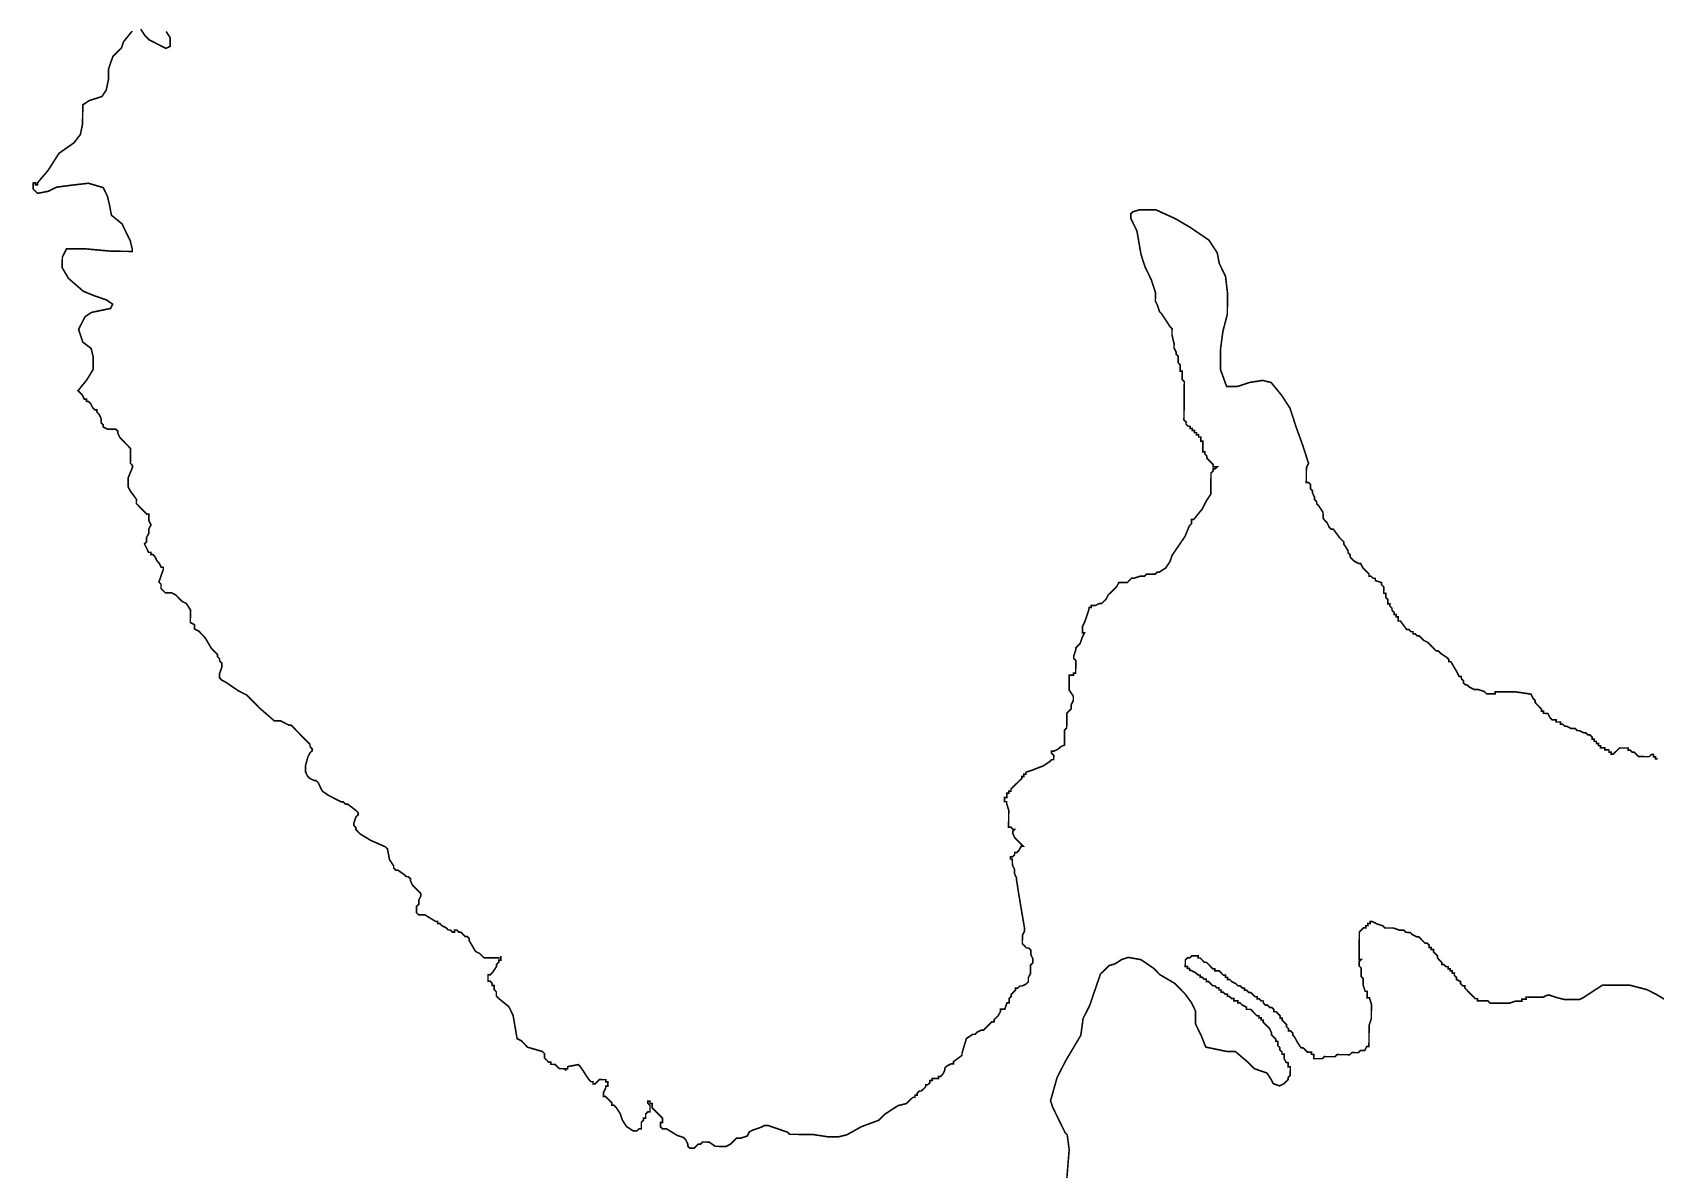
# Model space of a CAD drawing. Header units: metres. Extents: x 273899 to 302286, y 1977397 to 2102169.
# Drawn here: x 293767 to 296837, y 1979124 to 1981276 of the extents above; entities that cross this region are included whole.
import ezdxf

# ---------------------------------------------------------------- set-up
doc = ezdxf.new("R2010")
doc.units = ezdxf.units.M
doc.header["$MEASUREMENT"] = 0
doc.layers.add('HAZARDS LINE', color=1, linetype='Continuous')

msp = doc.modelspace()

# ---------------------------------------------------------------- linework, layer by layer
at = {"layer": 'HAZARDS LINE', "lineweight": 0}
for points in [[(293956, 1981278.7, 3.01, 3.01, 0), (293939.8, 1981258.8, 3.01, 3.01, 0), (293935.7, 1981246.8, 3.01, 3.01, 0), (293919.5, 1981231, 3.01, 3.01, 0), (293911.3, 1981207, 3.01, 3.01, 0), (293911.1, 1981186.9, 3.01, 3.01, 0), (293906.9, 1981166.9, 3.01, 3.01, 0), (293898.8, 1981155, 3.01, 3.01, 0), (293874.7, 1981147.2, 3.01, 3.01, 0), (293862.6, 1981139.3, 3.01, 3.01, 0), (293862.2, 1981103.2, 3.01, 3.01, 0), (293858.1, 1981083.2, 3.01, 3.01, 0), (293845.9, 1981067.3, 3.01, 3.01, 0), (293817.6, 1981047.5, 3.01, 3.01, 0), (293797.3, 1981015.6, 3.01, 3.01, 0), (293777.1, 1980991.7, 3.01, 3.01, 0), (293777, 1980987.7, 3.01, 3.01, 0), (293773, 1980987.8, 3.01, 3.01, 0), (293773, 1980991.8, 3.01, 3.01, 0), (293769, 1980991.8, 3.01, 3.01, 0), (293768.9, 1980979.8, 3.01, 3.01, 0), (293776.9, 1980971.7, 3.01, 3.01, 0), (293796.9, 1980975.5, 3.01, 3.01, 0), (293813.1, 1980983.4, 3.01, 3.01, 0), (293841.1, 1980987.1, 3.01, 3.01, 0), (293873.2, 1980990.8, 3.01, 3.01, 0), (293901.2, 1980982.6, 3.01, 3.01, 0), (293909.1, 1980966.5, 3.01, 3.01, 0), (293913, 1980950.4, 3.01, 3.01, 0), (293916.8, 1980930.3, 3.01, 3.01, 0), (293936.7, 1980914.1, 3.01, 3.01, 0), (293952.4, 1980881.9, 3.01, 3.01, 0), (293956.3, 1980865.8, 3.01, 3.01, 0), (293956.2, 1980861.8, 3.01, 3.01, 0), (293916.2, 1980862.2, 3.01, 3.01, 0), (293868.1, 1980866.6, 3.01, 3.01, 0), (293832, 1980866.9, 3.01, 3.01, 0), (293823.9, 1980851, 3.01, 3.01, 0), (293823.7, 1980830.9, 3.01, 3.01, 0), (293835.5, 1980810.8, 3.01, 3.01, 0), (293863.4, 1980786.5, 3.01, 3.01, 0), (293883.3, 1980778.3, 3.01, 3.01, 0), (293907.3, 1980770, 3.01, 3.01, 0), (293919.2, 1980761.9, 3.01, 3.01, 0), (293915.2, 1980753.9, 3.01, 3.01, 0), (293879, 1980746.3, 3.01, 3.01, 0), (293866.9, 1980738.3, 3.01, 3.01, 0), (293854.7, 1980714.4, 3.01, 3.01, 0), (293862.5, 1980690.3, 3.01, 3.01, 0), (293878.4, 1980678.1, 3.01, 3.01, 0), (293882.3, 1980662, 3.01, 3.01, 0), (293882, 1980638, 3.01, 3.01, 0), (293869.8, 1980618.1, 3.01, 3.01, 0), (293853.6, 1980598.2, 3.01, 3.01, 0), (293861.6, 1980590.1, 3.01, 3.01, 0), (293865.5, 1980582, 3.01, 3.01, 0), (293869.5, 1980582, 3.01, 3.01, 0), (293869.5, 1980578, 3.01, 3.01, 0), (293873.5, 1980577.9, 3.01, 3.01, 0), (293877.4, 1980573.9, 3.01, 3.01, 0), (293881.4, 1980565.8, 3.01, 3.01, 0), (293885.3, 1980561.8, 3.01, 3.01, 0), (293889.4, 1980561.8, 3.01, 3.01, 0), (293889.3, 1980557.7, 3.01, 3.01, 0), (293893.3, 1980553.7, 3.01, 3.01, 0), (293897.2, 1980545.6, 3.01, 3.01, 0), (293897.1, 1980537.6, 3.01, 3.01, 0), (293901.1, 1980533.6, 3.01, 3.01, 0), (293901.1, 1980529.6, 3.01, 3.01, 0), (293909.1, 1980525.5, 3.01, 3.01, 0), (293925.1, 1980525.3, 3.01, 3.01, 0), (293929.1, 1980521.3, 3.01, 3.01, 0), (293929, 1980517.3, 3.01, 3.01, 0), (293933, 1980509.2, 3.01, 3.01, 0), (293948.8, 1980493.1, 3.01, 3.01, 0), (293952.8, 1980489, 3.01, 3.01, 0), (293952.6, 1980461, 3.01, 3.01, 0), (293956.5, 1980456.9, 3.01, 3.01, 0), (293956.5, 1980452.9, 3.01, 3.01, 0), (293948.3, 1980432.9, 3.01, 3.01, 0), (293948.2, 1980416.9, 3.01, 3.01, 0), (293952.1, 1980408.8, 3.01, 3.01, 0), (293964, 1980392.7, 3.01, 3.01, 0), (293963.9, 1980384.7, 3.01, 3.01, 0), (293967.9, 1980380.6, 3.01, 3.01, 0), (293983.7, 1980364.5, 3.01, 3.01, 0), (293987.8, 1980364.4, 3.01, 3.01, 0), (293987.6, 1980352.4, 3.01, 3.01, 0), (293991.6, 1980344.3, 3.01, 3.01, 0), (293987.5, 1980336.4, 3.01, 3.01, 0), (293987.4, 1980328.3, 3.01, 3.01, 0), (293983.3, 1980320.4, 3.01, 3.01, 0), (293983.3, 1980312.3, 3.01, 3.01, 0), (293979.2, 1980308.4, 3.01, 3.01, 0), (293983.2, 1980300.3, 3.01, 3.01, 0), (293987.1, 1980292.3, 3.01, 3.01, 0), (293991.1, 1980292.2, 3.01, 3.01, 0), (293991.1, 1980288.2, 3.01, 3.01, 0), (293995.1, 1980288.2, 3.01, 3.01, 0), (293999, 1980284.1, 3.01, 3.01, 0), (294003, 1980276.1, 3.01, 3.01, 0), (294006.9, 1980272, 3.01, 3.01, 0), (294010.9, 1980264, 3.01, 3.01, 0), (294014.9, 1980263.9, 3.01, 3.01, 0), (294014.9, 1980259.9, 3.01, 3.01, 0), (294010.7, 1980248, 3.01, 3.01, 0), (294006.6, 1980236, 3.01, 3.01, 0), (294010.6, 1980231.9, 3.01, 3.01, 0), (294010.5, 1980223.9, 3.01, 3.01, 0), (294014.5, 1980219.9, 3.01, 3.01, 0), (294018.5, 1980215.8, 3.01, 3.01, 0), (294030.5, 1980215.7, 3.01, 3.01, 0), (294038.5, 1980211.6, 3.01, 3.01, 0), (294050.4, 1980199.5, 3.01, 3.01, 0), (294058.4, 1980195.4, 3.01, 3.01, 0), (294066.3, 1980183.3, 3.01, 3.01, 0), (294066, 1980159.3, 3.01, 3.01, 0), (294074, 1980155.2, 3.01, 3.01, 0), (294073.9, 1980147.2, 3.01, 3.01, 0), (294081.9, 1980143.1, 3.01, 3.01, 0), (294093.8, 1980130.9, 3.01, 3.01, 0), (294105.7, 1980110.8, 3.01, 3.01, 0), (294109.6, 1980106.7, 3.01, 3.01, 0), (294113.6, 1980102.7, 3.01, 3.01, 0), (294117.6, 1980098.6, 3.01, 3.01, 0), (294117.6, 1980094.6, 3.01, 3.01, 0), (294121.5, 1980090.6, 3.01, 3.01, 0), (294121.5, 1980086.6, 3.01, 3.01, 0), (294125.5, 1980082.5, 3.01, 3.01, 0), (294125.4, 1980074.5, 3.01, 3.01, 0), (294121.3, 1980062.5, 3.01, 3.01, 0), (294121.2, 1980054.5, 3.01, 3.01, 0), (294125.2, 1980050.5, 3.01, 3.01, 0), (294133.1, 1980046.4, 3.01, 3.01, 0), (294157, 1980030.1, 3.01, 3.01, 0), (294173, 1980022, 3.01, 3.01, 0), (294196.8, 1979997.7, 3.01, 3.01, 0), (294224.7, 1979973.4, 3.01, 3.01, 0), (294236.7, 1979973.3, 3.01, 3.01, 0), (294252.6, 1979965.1, 3.01, 3.01, 0), (294256.7, 1979965.1, 3.01, 3.01, 0), (294292.4, 1979928.7, 3.01, 3.01, 0), (294292.4, 1979924.7, 3.01, 3.01, 0), (294296.3, 1979920.6, 3.01, 3.01, 0), (294296.3, 1979916.6, 3.01, 3.01, 0), (294292.2, 1979912.6, 3.01, 3.01, 0), (294288.2, 1979904.7, 3.01, 3.01, 0), (294284, 1979888.7, 3.01, 3.01, 0), (294283.9, 1979876.6, 3.01, 3.01, 0), (294287.8, 1979868.6, 3.01, 3.01, 0), (294291.8, 1979864.5, 3.01, 3.01, 0), (294299.8, 1979860.5, 3.01, 3.01, 0), (294303.8, 1979860.4, 3.01, 3.01, 0), (294307.8, 1979856.4, 3.01, 3.01, 0), (294311.7, 1979848.3, 3.01, 3.01, 0), (294315.6, 1979840.3, 3.01, 3.01, 0), (294327.6, 1979832.1, 3.01, 3.01, 0), (294351.5, 1979819.9, 3.01, 3.01, 0), (294355.5, 1979819.9, 3.01, 3.01, 0), (294359.5, 1979815.8, 3.01, 3.01, 0), (294363.5, 1979815.8, 3.01, 3.01, 0), (294379.4, 1979803.6, 3.01, 3.01, 0), (294383.4, 1979799.6, 3.01, 3.01, 0), (294383.4, 1979795.5, 3.01, 3.01, 0), (294379.3, 1979791.6, 3.01, 3.01, 0), (294375.2, 1979779.6, 3.01, 3.01, 0), (294375.2, 1979775.6, 3.01, 3.01, 0), (294379.1, 1979771.5, 3.01, 3.01, 0), (294379.1, 1979767.5, 3.01, 3.01, 0), (294387, 1979759.4, 3.01, 3.01, 0), (294407, 1979747.2, 3.01, 3.01, 0), (294434.9, 1979734.9, 3.01, 3.01, 0), (294438.9, 1979730.9, 3.01, 3.01, 0), (294442.7, 1979710.8, 3.01, 3.01, 0), (294450.6, 1979698.7, 3.01, 3.01, 0), (294450.6, 1979694.7, 3.01, 3.01, 0), (294454.6, 1979690.7, 3.01, 3.01, 0), (294458.6, 1979690.6, 3.01, 3.01, 0), (294470.5, 1979682.5, 3.01, 3.01, 0), (294474.5, 1979678.5, 3.01, 3.01, 0), (294478.5, 1979678.4, 3.01, 3.01, 0), (294482.5, 1979674.4, 3.01, 3.01, 0), (294482.4, 1979670.4, 3.01, 3.01, 0), (294486.4, 1979662.3, 3.01, 3.01, 0), (294490.3, 1979658.3, 3.01, 3.01, 0), (294494.3, 1979654.2, 3.01, 3.01, 0), (294498.3, 1979650.2, 3.01, 3.01, 0), (294502.2, 1979646.1, 3.01, 3.01, 0), (294502.2, 1979642.1, 3.01, 3.01, 0), (294498.1, 1979634.1, 3.01, 3.01, 0), (294498.1, 1979626.1, 3.01, 3.01, 0), (294494, 1979622.2, 3.01, 3.01, 0), (294493.9, 1979610.1, 3.01, 3.01, 0), (294497.9, 1979606.1, 3.01, 3.01, 0), (294509.9, 1979606, 3.01, 3.01, 0), (294529.8, 1979593.8, 3.01, 3.01, 0), (294533.8, 1979593.7, 3.01, 3.01, 0), (294533.8, 1979589.7, 3.01, 3.01, 0), (294537.8, 1979589.7, 3.01, 3.01, 0), (294541.8, 1979585.6, 3.01, 3.01, 0), (294549.7, 1979581.6, 3.01, 3.01, 0), (294553.7, 1979577.5, 3.01, 3.01, 0), (294557.7, 1979577.5, 3.01, 3.01, 0), (294561.7, 1979573.4, 3.01, 3.01, 0), (294565.7, 1979573.4, 3.01, 3.01, 0), (294565.7, 1979577.4, 3.01, 3.01, 0), (294569.8, 1979577.4, 3.01, 3.01, 0), (294573.7, 1979573.3, 3.01, 3.01, 0), (294577.7, 1979573.3, 3.01, 3.01, 0), (294585.7, 1979565.2, 3.01, 3.01, 0), (294589.7, 1979565.2, 3.01, 3.01, 0), (294593.7, 1979561.1, 3.01, 3.01, 0), (294593.6, 1979557.1, 3.01, 3.01, 0), (294605.5, 1979536.9, 3.01, 3.01, 0), (294613.4, 1979532.9, 3.01, 3.01, 0), (294617.4, 1979528.8, 3.01, 3.01, 0), (294621.4, 1979524.8, 3.01, 3.01, 0), (294653.4, 1979524.5, 3.01, 3.01, 0), (294653.5, 1979528.5, 3.01, 3.01, 0), (294653.4, 1979520.5, 3.01, 3.01, 0), (294649.4, 1979520.5, 3.01, 3.01, 0), (294649.4, 1979516.5, 3.01, 3.01, 0), (294645.3, 1979512.5, 3.01, 3.01, 0), (294645.3, 1979508.5, 3.01, 3.01, 0), (294637.2, 1979496.6, 3.01, 3.01, 0), (294633.1, 1979492.6, 3.01, 3.01, 0), (294629.1, 1979492.6, 3.01, 3.01, 0), (294629, 1979480.6, 3.01, 3.01, 0), (294633, 1979480.6, 3.01, 3.01, 0), (294637, 1979476.5, 3.01, 3.01, 0), (294636.9, 1979472.5, 3.01, 3.01, 0), (294640.9, 1979472.5, 3.01, 3.01, 0), (294640.9, 1979464.5, 3.01, 3.01, 0), (294644.8, 1979460.4, 3.01, 3.01, 0), (294644.8, 1979452.4, 3.01, 3.01, 0), (294648.7, 1979448.4, 3.01, 3.01, 0), (294668.6, 1979432.1, 3.01, 3.01, 0), (294676.5, 1979416, 3.01, 3.01, 0), (294684.1, 1979371.9, 3.01, 3.01, 0), (294692.1, 1979367.8, 3.01, 3.01, 0), (294696.1, 1979363.7, 3.01, 3.01, 0), (294700, 1979359.7, 3.01, 3.01, 0), (294704, 1979355.6, 3.01, 3.01, 0), (294732, 1979347.4, 3.01, 3.01, 0), (294736, 1979343.3, 3.01, 3.01, 0), (294735.9, 1979335.3, 3.01, 3.01, 0), (294743.8, 1979327.2, 3.01, 3.01, 0), (294747.8, 1979327.2, 3.01, 3.01, 0), (294747.8, 1979323.2, 3.01, 3.01, 0), (294755.8, 1979323.1, 3.01, 3.01, 0), (294759.8, 1979319.1, 3.01, 3.01, 0), (294763.8, 1979315, 3.01, 3.01, 0), (294775.8, 1979314.9, 3.01, 3.01, 0), (294775.7, 1979310.9, 3.01, 3.01, 0), (294775.8, 1979314.9, 3.01, 3.01, 0), (294779.8, 1979314.9, 3.01, 3.01, 0), (294779.8, 1979318.9, 3.01, 3.01, 0), (294799.9, 1979322.7, 3.01, 3.01, 0), (294803.9, 1979318.7, 3.01, 3.01, 0), (294819.7, 1979294.5, 3.01, 3.01, 0), (294823.6, 1979290.4, 3.01, 3.01, 0), (294827.7, 1979290.4, 3.01, 3.01, 0), (294827.6, 1979286.4, 3.01, 3.01, 0), (294831.6, 1979286.3, 3.01, 3.01, 0), (294839.7, 1979294.3, 3.01, 3.01, 0), (294851.7, 1979294.2, 3.01, 3.01, 0), (294851.7, 1979290.2, 3.01, 3.01, 0), (294855.7, 1979290.1, 3.01, 3.01, 0), (294855.6, 1979282.1, 3.01, 3.01, 0), (294851.6, 1979282.1, 3.01, 3.01, 0), (294851.6, 1979278.1, 3.01, 3.01, 0), (294847.5, 1979270.1, 3.01, 3.01, 0), (294847.4, 1979262.1, 3.01, 3.01, 0), (294851.4, 1979262.1, 3.01, 3.01, 0), (294855.4, 1979258.1, 3.01, 3.01, 0), (294863.4, 1979250, 3.01, 3.01, 0), (294863.3, 1979246, 3.01, 3.01, 0), (294867.3, 1979245.9, 3.01, 3.01, 0), (294871.3, 1979241.9, 3.01, 3.01, 0), (294879.2, 1979229.8, 3.01, 3.01, 0), (294883.1, 1979217.7, 3.01, 3.01, 0), (294891, 1979205.6, 3.01, 3.01, 0), (294903, 1979197.5, 3.01, 3.01, 0), (294911, 1979197.4, 3.01, 3.01, 0), (294915, 1979201.4, 3.01, 3.01, 0), (294919, 1979201.3, 3.01, 3.01, 0), (294919.1, 1979213.4, 3.01, 3.01, 0), (294923.2, 1979217.3, 3.01, 3.01, 0), (294923.2, 1979221.4, 3.01, 3.01, 0), (294927.2, 1979221.3, 3.01, 3.01, 0), (294927.3, 1979229.3, 3.01, 3.01, 0), (294931.3, 1979233.3, 3.01, 3.01, 0), (294935.4, 1979233.3, 3.01, 3.01, 0), (294935.5, 1979245.3, 3.01, 3.01, 0), (294931.5, 1979249.3, 3.01, 3.01, 0), (294931.5, 1979253.3, 3.01, 3.01, 0), (294935.5, 1979253.3, 3.01, 3.01, 0), (294935.5, 1979249.3, 3.01, 3.01, 0), (294939.5, 1979249.3, 3.01, 3.01, 0), (294939.4, 1979241.2, 3.01, 3.01, 0), (294943.4, 1979237.2, 3.01, 3.01, 0), (294947.4, 1979233.2, 3.01, 3.01, 0), (294959.3, 1979221, 3.01, 3.01, 0), (294959.2, 1979213, 3.01, 3.01, 0), (294955.2, 1979213, 3.01, 3.01, 0), (294955.1, 1979205, 3.01, 3.01, 0), (294959.1, 1979201, 3.01, 3.01, 0), (294967.1, 1979200.9, 3.01, 3.01, 0), (294987.1, 1979188.7, 3.01, 3.01, 0), (294999, 1979184.6, 3.01, 3.01, 0), (295003, 1979180.5, 3.01, 3.01, 0), (295006.9, 1979172.5, 3.01, 3.01, 0), (295006.9, 1979168.5, 3.01, 3.01, 0), (295010.9, 1979164.4, 3.01, 3.01, 0), (295018.9, 1979164.4, 3.01, 3.01, 0), (295027, 1979172.3, 3.01, 3.01, 0), (295031, 1979172.3, 3.01, 3.01, 0), (295035, 1979176.2, 3.01, 3.01, 0), (295047.1, 1979176.1, 3.01, 3.01, 0), (295059, 1979168, 3.01, 3.01, 0), (295079.1, 1979167.8, 3.01, 3.01, 0), (295087.1, 1979171.7, 3.01, 3.01, 0), (295091.1, 1979175.7, 3.01, 3.01, 0), (295099.2, 1979183.7, 3.01, 3.01, 0), (295107.3, 1979183.6, 3.01, 3.01, 0), (295119.3, 1979187.5, 3.01, 3.01, 0), (295123.4, 1979195.5, 3.01, 3.01, 0), (295131.4, 1979199.4, 3.01, 3.01, 0), (295143.5, 1979203.3, 3.01, 3.01, 0), (295151.6, 1979207.2, 3.01, 3.01, 0), (295159.6, 1979207.2, 3.01, 3.01, 0), (295171.6, 1979203, 3.01, 3.01, 0), (295183.6, 1979198.9, 3.01, 3.01, 0), (295195.5, 1979194.8, 3.01, 3.01, 0), (295199.5, 1979190.8, 3.01, 3.01, 0), (295243.6, 1979190.4, 3.01, 3.01, 0), (295271.6, 1979186.1, 3.01, 3.01, 0), (295291.7, 1979185.9, 3.01, 3.01, 0), (295307.7, 1979189.8, 3.01, 3.01, 0), (295335.9, 1979205.5, 3.01, 3.01, 0), (295368.1, 1979217.3, 3.01, 3.01, 0), (295380.2, 1979229.2, 3.01, 3.01, 0), (295404.4, 1979245, 3.01, 3.01, 0), (295420.5, 1979248.9, 3.01, 3.01, 0), (295432.6, 1979260.8, 3.01, 3.01, 0), (295436.6, 1979260.7, 3.01, 3.01, 0), (295436.7, 1979264.8, 3.01, 3.01, 0), (295440.7, 1979264.7, 3.01, 3.01, 0), (295440.7, 1979268.7, 3.01, 3.01, 0), (295444.8, 1979272.7, 3.01, 3.01, 0), (295448.8, 1979272.7, 3.01, 3.01, 0), (295452.8, 1979276.6, 3.01, 3.01, 0), (295456.9, 1979280.6, 3.01, 3.01, 0), (295456.9, 1979284.6, 3.01, 3.01, 0), (295460.9, 1979284.6, 3.01, 3.01, 0), (295464.9, 1979288.5, 3.01, 3.01, 0), (295465, 1979292.6, 3.01, 3.01, 0), (295469, 1979292.5, 3.01, 3.01, 0), (295469, 1979296.5, 3.01, 3.01, 0), (295481.1, 1979296.4, 3.01, 3.01, 0), (295481.1, 1979300.4, 3.01, 3.01, 0), (295485.1, 1979300.4, 3.01, 3.01, 0), (295489.1, 1979304.4, 3.01, 3.01, 0), (295493.2, 1979312.3, 3.01, 3.01, 0), (295493.3, 1979316.4, 3.01, 3.01, 0), (295497.3, 1979320.3, 3.01, 3.01, 0), (295505.4, 1979324.3, 3.01, 3.01, 0), (295509.4, 1979324.2, 3.01, 3.01, 0), (295509.4, 1979328.2, 3.01, 3.01, 0), (295525.5, 1979340.1, 3.01, 3.01, 0), (295525.6, 1979344.1, 3.01, 3.01, 0), (295533.9, 1979372.1, 3.01, 3.01, 0), (295545.9, 1979380, 3.01, 3.01, 0), (295550, 1979380, 3.01, 3.01, 0), (295554, 1979383.9, 3.01, 3.01, 0), (295562.1, 1979387.9, 3.01, 3.01, 0), (295566.1, 1979387.8, 3.01, 3.01, 0), (295570.1, 1979391.8, 3.01, 3.01, 0), (295574.1, 1979395.8, 3.01, 3.01, 0), (295578.2, 1979399.8, 3.01, 3.01, 0), (295582.2, 1979403.7, 3.01, 3.01, 0), (295586.2, 1979403.7, 3.01, 3.01, 0), (295586.3, 1979407.7, 3.01, 3.01, 0), (295594.4, 1979415.6, 3.01, 3.01, 0), (295598.5, 1979423.6, 3.01, 3.01, 0), (295598.5, 1979427.6, 3.01, 3.01, 0), (295606.5, 1979427.6, 3.01, 3.01, 0), (295610.6, 1979439.6, 3.01, 3.01, 0), (295614.6, 1979439.5, 3.01, 3.01, 0), (295614.7, 1979447.5, 3.01, 3.01, 0), (295618.7, 1979451.5, 3.01, 3.01, 0), (295618.8, 1979455.5, 3.01, 3.01, 0), (295626.9, 1979463.5, 3.01, 3.01, 0), (295626.9, 1979467.5, 3.01, 3.01, 0), (295630.9, 1979467.4, 3.01, 3.01, 0), (295635, 1979471.4, 3.01, 3.01, 0), (295639, 1979471.4, 3.01, 3.01, 0), (295647, 1979475.3, 3.01, 3.01, 0), (295651.1, 1979479.3, 3.01, 3.01, 0), (295651.1, 1979487.3, 3.01, 3.01, 0), (295655.2, 1979495.3, 3.01, 3.01, 0), (295655.4, 1979511.3, 3.01, 3.01, 0), (295659.4, 1979515.3, 3.01, 3.01, 0), (295659.5, 1979523.3, 3.01, 3.01, 0), (295655.6, 1979531.3, 3.01, 3.01, 0), (295655.6, 1979539.4, 3.01, 3.01, 0), (295651.7, 1979543.4, 3.01, 3.01, 0), (295647.6, 1979543.4, 3.01, 3.01, 0), (295639.7, 1979551.5, 3.01, 3.01, 0), (295639.9, 1979567.6, 3.01, 3.01, 0), (295643.9, 1979575.5, 3.01, 3.01, 0), (295644, 1979579.6, 3.01, 3.01, 0), (295632.6, 1979647.8, 3.01, 3.01, 0), (295628.8, 1979671.9, 3.01, 3.01, 0), (295628.8, 1979675.9, 3.01, 3.01, 0), (295624.9, 1979684, 3.01, 3.01, 0), (295625, 1979692, 3.01, 3.01, 0), (295621, 1979700, 3.01, 3.01, 0), (295620.6, 1979711.4, 3.01, 3.01, 0), (295617.1, 1979712.1, 3.01, 3.01, 0), (295617.2, 1979716.1, 3.01, 3.01, 0), (295621.2, 1979716.1, 3.01, 3.01, 0), (295625.2, 1979720, 3.01, 3.01, 0), (295625.3, 1979724, 3.01, 3.01, 0), (295629.3, 1979724, 3.01, 3.01, 0), (295633.3, 1979728, 3.01, 3.01, 0), (295637.4, 1979736, 3.01, 3.01, 0), (295641.4, 1979735.9, 3.01, 3.01, 0), (295633.5, 1979744, 3.01, 3.01, 0), (295629.5, 1979748.1, 3.01, 3.01, 0), (295625.5, 1979752.1, 3.01, 3.01, 0), (295621.6, 1979760.2, 3.01, 3.01, 0), (295621.6, 1979764.2, 3.01, 3.01, 0), (295625.3, 1979767.8, 3.01, 3.01, 0), (295621.6, 1979768.2, 3.01, 3.01, 0), (295617.7, 1979772.2, 3.01, 3.01, 0), (295613.7, 1979772.3, 3.01, 3.01, 0), (295614, 1979804.3, 3.01, 3.01, 0), (295610.1, 1979816.4, 3.01, 3.01, 0), (295610.1, 1979820.4, 3.01, 3.01, 0), (295606.1, 1979820.4, 3.01, 3.01, 0), (295606.2, 1979828.5, 3.01, 3.01, 0), (295610.2, 1979828.4, 3.01, 3.01, 0), (295610.2, 1979836.4, 3.01, 3.01, 0), (295614.3, 1979836.4, 3.01, 3.01, 0), (295614.3, 1979840.4, 3.01, 3.01, 0), (295618.3, 1979840.4, 3.01, 3.01, 0), (295618.3, 1979844.4, 3.01, 3.01, 0), (295622.4, 1979848.3, 3.01, 3.01, 0), (295630.5, 1979856.3, 3.01, 3.01, 0), (295638.6, 1979864.2, 3.01, 3.01, 0), (295638.6, 1979868.2, 3.01, 3.01, 0), (295642.6, 1979868.2, 3.01, 3.01, 0), (295642.6, 1979872.2, 3.01, 3.01, 0), (295646.7, 1979872.2, 3.01, 3.01, 0), (295646.7, 1979876.2, 3.01, 3.01, 0), (295658.7, 1979880.1, 3.01, 3.01, 0), (295678.9, 1979887.9, 3.01, 3.01, 0), (295691, 1979895.8, 3.01, 3.01, 0), (295695, 1979899.8, 3.01, 3.01, 0), (295699, 1979899.8, 3.01, 3.01, 0), (295699.1, 1979907.8, 3.01, 3.01, 0), (295695.1, 1979911.8, 3.01, 3.01, 0), (295695.1, 1979915.8, 3.01, 3.01, 0), (295699.2, 1979915.8, 3.01, 3.01, 0), (295707.2, 1979919.7, 3.01, 3.01, 0), (295711.3, 1979923.7, 3.01, 3.01, 0), (295719.3, 1979927.6, 3.01, 3.01, 0), (295719.6, 1979955.7, 3.01, 3.01, 0), (295723.6, 1979959.7, 3.01, 3.01, 0), (295723.9, 1979987.7, 3.01, 3.01, 0), (295727.9, 1979991.7, 3.01, 3.01, 0), (295732, 1979995.7, 3.01, 3.01, 0), (295732, 1980003.7, 3.01, 3.01, 0), (295736.1, 1980011.7, 3.01, 3.01, 0), (295736.2, 1980019.7, 3.01, 3.01, 0), (295728.3, 1980031.8, 3.01, 3.01, 0), (295728.5, 1980059.8, 3.01, 3.01, 0), (295736.5, 1980059.8, 3.01, 3.01, 0), (295736.6, 1980063.8, 3.01, 3.01, 0), (295740.6, 1980063.7, 3.01, 3.01, 0), (295740.8, 1980087.8, 3.01, 3.01, 0), (295736.8, 1980091.8, 3.01, 3.01, 0), (295736.9, 1980095.8, 3.01, 3.01, 0), (295741, 1980107.8, 3.01, 3.01, 0), (295741, 1980111.8, 3.01, 3.01, 0), (295749.1, 1980119.8, 3.01, 3.01, 0), (295753.2, 1980131.8, 3.01, 3.01, 0), (295757.3, 1980139.8, 3.01, 3.01, 0), (295753.3, 1980139.8, 3.01, 3.01, 0), (295753.4, 1980151.8, 3.01, 3.01, 0), (295757.5, 1980159.8, 3.01, 3.01, 0), (295765.7, 1980183.8, 3.01, 3.01, 0), (295765.8, 1980187.8, 3.01, 3.01, 0), (295769.8, 1980187.7, 3.01, 3.01, 0), (295769.8, 1980191.8, 3.01, 3.01, 0), (295777.8, 1980191.7, 3.01, 3.01, 0), (295785.9, 1980195.6, 3.01, 3.01, 0), (295789.9, 1980195.6, 3.01, 3.01, 0), (295793.9, 1980199.6, 3.01, 3.01, 0), (295798, 1980203.5, 3.01, 3.01, 0), (295802.1, 1980211.5, 3.01, 3.01, 0), (295814.2, 1980223.4, 3.01, 3.01, 0), (295818.2, 1980227.4, 3.01, 3.01, 0), (295822.3, 1980235.4, 3.01, 3.01, 0), (295838.4, 1980235.2, 3.01, 3.01, 0), (295846.4, 1980243.2, 3.01, 3.01, 0), (295850.5, 1980243.1, 3.01, 3.01, 0), (295862.5, 1980247, 3.01, 3.01, 0), (295870.5, 1980247, 3.01, 3.01, 0), (295874.6, 1980250.9, 3.01, 3.01, 0), (295890.6, 1980250.8, 3.01, 3.01, 0), (295894.7, 1980254.8, 3.01, 3.01, 0), (295898.7, 1980254.7, 3.01, 3.01, 0), (295910.8, 1980262.6, 3.01, 3.01, 0), (295918.9, 1980274.6, 3.01, 3.01, 0), (295923, 1980286.6, 3.01, 3.01, 0), (295939.3, 1980310.5, 3.01, 3.01, 0), (295947.4, 1980322.4, 3.01, 3.01, 0), (295955.6, 1980342.4, 3.01, 3.01, 0), (295959.6, 1980346.4, 3.01, 3.01, 0), (295959.7, 1980354.4, 3.01, 3.01, 0), (295963.7, 1980354.3, 3.01, 3.01, 0), (295979.9, 1980374.2, 3.01, 3.01, 0), (295988.1, 1980390.2, 3.01, 3.01, 0), (295996.2, 1980402.2, 3.01, 3.01, 0), (295996.6, 1980442.2, 3.01, 3.01, 0), (296000.6, 1980446.2, 3.01, 3.01, 0), (296000.7, 1980450.2, 3.01, 3.01, 0), (296004.7, 1980450.2, 3.01, 3.01, 0), (296008.7, 1980454.2, 3.01, 3.01, 0), (296000.7, 1980454.2, 3.01, 3.01, 0), (296000.7, 1980458.2, 3.01, 3.01, 0), (295992.8, 1980466.3, 3.01, 3.01, 0), (295988.8, 1980470.4, 3.01, 3.01, 0), (295988.9, 1980474.4, 3.01, 3.01, 0), (295984.9, 1980478.4, 3.01, 3.01, 0), (295984.9, 1980482.4, 3.01, 3.01, 0), (295980.9, 1980482.5, 3.01, 3.01, 0), (295981.1, 1980502.5, 3.01, 3.01, 0), (295977.1, 1980502.5, 3.01, 3.01, 0), (295977.2, 1980510.6, 3.01, 3.01, 0), (295973.2, 1980510.6, 3.01, 3.01, 0), (295973.2, 1980514.6, 3.01, 3.01, 0), (295969.2, 1980514.6, 3.01, 3.01, 0), (295969.2, 1980518.7, 3.01, 3.01, 0), (295965.2, 1980518.7, 3.01, 3.01, 0), (295965.2, 1980522.7, 3.01, 3.01, 0), (295961.2, 1980522.7, 3.01, 3.01, 0), (295961.3, 1980526.7, 3.01, 3.01, 0), (295957.3, 1980526.8, 3.01, 3.01, 0), (295957.3, 1980530.8, 3.01, 3.01, 0), (295953.3, 1980530.8, 3.01, 3.01, 0), (295949.3, 1980534.9, 3.01, 3.01, 0), (295949.4, 1980538.9, 3.01, 3.01, 0), (295945.4, 1980542.9, 3.01, 3.01, 0), (295946.1, 1980615.1, 3.01, 3.01, 0), (295942.1, 1980619.1, 3.01, 3.01, 0), (295942.2, 1980635.2, 3.01, 3.01, 0), (295938.2, 1980635.2, 3.01, 3.01, 0), (295938.3, 1980647.2, 3.01, 3.01, 0), (295934.4, 1980651.3, 3.01, 3.01, 0), (295934.5, 1980663.3, 3.01, 3.01, 0), (295930.5, 1980667.3, 3.01, 3.01, 0), (295930.5, 1980671.3, 3.01, 3.01, 0), (295926.6, 1980679.4, 3.01, 3.01, 0), (295926.7, 1980687.4, 3.01, 3.01, 0), (295922.8, 1980703.5, 3.01, 3.01, 0), (295922.9, 1980715.5, 3.01, 3.01, 0), (295919, 1980719.6, 3.01, 3.01, 0), (295903.1, 1980743.8, 3.01, 3.01, 0), (295899.2, 1980747.8, 3.01, 3.01, 0), (295895.3, 1980759.9, 3.01, 3.01, 0), (295891.3, 1980767.9, 3.01, 3.01, 0), (295891.5, 1980784, 3.01, 3.01, 0), (295883.7, 1980808.1, 3.01, 3.01, 0), (295871.9, 1980832.2, 3.01, 3.01, 0), (295864.1, 1980856.4, 3.01, 3.01, 0), (295856.5, 1980900.5, 3.01, 3.01, 0), (295848.6, 1980916.6, 3.01, 3.01, 0), (295844.7, 1980924.7, 3.01, 3.01, 0), (295844.7, 1980932.7, 3.01, 3.01, 0), (295848.8, 1980936.7, 3.01, 3.01, 0), (295860.9, 1980940.6, 3.01, 3.01, 0), (295892.9, 1980940.3, 3.01, 3.01, 0), (295928.8, 1980923.9, 3.01, 3.01, 0), (295956.7, 1980907.6, 3.01, 3.01, 0), (295992.6, 1980883.2, 3.01, 3.01, 0), (296008.4, 1980859, 3.01, 3.01, 0), (296012.2, 1980839, 3.01, 3.01, 0), (296024, 1980814.8, 3.01, 3.01, 0), (296027.8, 1980782.7, 3.01, 3.01, 0), (296027.4, 1980742.6, 3.01, 3.01, 0), (296019.1, 1980710.6, 3.01, 3.01, 0), (296014.8, 1980678.6, 3.01, 3.01, 0), (296014.4, 1980638.5, 3.01, 3.01, 0), (296026.1, 1980606.3, 3.01, 3.01, 0), (296046.2, 1980606.1, 3.01, 3.01, 0), (296070.3, 1980613.9, 3.01, 3.01, 0), (296094.4, 1980617.7, 3.01, 3.01, 0), (296110.4, 1980613.6, 3.01, 3.01, 0), (296130.2, 1980589.3, 3.01, 3.01, 0), (296146, 1980565.1, 3.01, 3.01, 0), (296157.7, 1980529, 3.01, 3.01, 0), (296169.4, 1980496.8, 3.01, 3.01, 0), (296181.1, 1980460.6, 3.01, 3.01, 0), (296177, 1980452.6, 3.01, 3.01, 0), (296176.8, 1980424.6, 3.01, 3.01, 0), (296180.8, 1980424.5, 3.01, 3.01, 0), (296184.8, 1980420.5, 3.01, 3.01, 0), (296184.7, 1980412.5, 3.01, 3.01, 0), (296188.7, 1980408.4, 3.01, 3.01, 0), (296188.6, 1980404.4, 3.01, 3.01, 0), (296192.6, 1980396.3, 3.01, 3.01, 0), (296192.5, 1980392.3, 3.01, 3.01, 0), (296196.5, 1980388.3, 3.01, 3.01, 0), (296196.5, 1980384.3, 3.01, 3.01, 0), (296200.4, 1980380.2, 3.01, 3.01, 0), (296208.3, 1980368.1, 3.01, 3.01, 0), (296208.9, 1980356.4, 3.01, 3.01, 0), (296212.2, 1980352.1, 3.01, 3.01, 0), (296216.2, 1980348, 3.01, 3.01, 0), (296220.1, 1980340, 3.01, 3.01, 0), (296224.1, 1980335.9, 3.01, 3.01, 0), (296228.1, 1980335.9, 3.01, 3.01, 0), (296240, 1980319.7, 3.01, 3.01, 0), (296243.9, 1980315.7, 3.01, 3.01, 0), (296247.9, 1980311.7, 3.01, 3.01, 0), (296247.9, 1980307.6, 3.01, 3.01, 0), (296255.8, 1980295.5, 3.01, 3.01, 0), (296255.7, 1980291.5, 3.01, 3.01, 0), (296259.7, 1980287.5, 3.01, 3.01, 0), (296259.7, 1980283.5, 3.01, 3.01, 0), (296263.6, 1980279.4, 3.01, 3.01, 0), (296267.6, 1980275.4, 3.01, 3.01, 0), (296275.6, 1980271.3, 3.01, 3.01, 0), (296279.6, 1980271.3, 3.01, 3.01, 0), (296283.5, 1980263.2, 3.01, 3.01, 0), (296291.5, 1980255.1, 3.01, 3.01, 0), (296295.4, 1980251.1, 3.01, 3.01, 0), (296295.4, 1980247.1, 3.01, 3.01, 0), (296299.4, 1980247, 3.01, 3.01, 0), (296303.4, 1980243, 3.01, 3.01, 0), (296307.4, 1980243, 3.01, 3.01, 0), (296307.4, 1980238.9, 3.01, 3.01, 0), (296319.3, 1980234.8, 3.01, 3.01, 0), (296319.3, 1980230.8, 3.01, 3.01, 0), (296323.3, 1980226.8, 3.01, 3.01, 0), (296323.2, 1980214.8, 3.01, 3.01, 0), (296327.2, 1980214.7, 3.01, 3.01, 0), (296327.1, 1980206.7, 3.01, 3.01, 0), (296331.1, 1980202.7, 3.01, 3.01, 0), (296331, 1980194.6, 3.01, 3.01, 0), (296335, 1980194.6, 3.01, 3.01, 0), (296335, 1980190.6, 3.01, 3.01, 0), (296338.9, 1980186.5, 3.01, 3.01, 0), (296338.9, 1980182.5, 3.01, 3.01, 0), (296342.9, 1980178.5, 3.01, 3.01, 0), (296342.8, 1980174.5, 3.01, 3.01, 0), (296346.8, 1980174.4, 3.01, 3.01, 0), (296346.8, 1980170.4, 3.01, 3.01, 0), (296350.8, 1980170.4, 3.01, 3.01, 0), (296350.7, 1980162.4, 3.01, 3.01, 0), (296354.8, 1980162.3, 3.01, 3.01, 0), (296366.6, 1980146.2, 3.01, 3.01, 0), (296370.6, 1980146.2, 3.01, 3.01, 0), (296374.6, 1980142.1, 3.01, 3.01, 0), (296378.6, 1980142.1, 3.01, 3.01, 0), (296378.6, 1980138.1, 3.01, 3.01, 0), (296382.6, 1980138, 3.01, 3.01, 0), (296386.6, 1980134, 3.01, 3.01, 0), (296390.6, 1980134, 3.01, 3.01, 0), (296398.5, 1980125.9, 3.01, 3.01, 0), (296406.5, 1980121.8, 3.01, 3.01, 0), (296410.5, 1980117.7, 3.01, 3.01, 0), (296422.4, 1980105.6, 3.01, 3.01, 0), (296426.4, 1980105.6, 3.01, 3.01, 0), (296430.4, 1980101.5, 3.01, 3.01, 0), (296442.3, 1980093.4, 3.01, 3.01, 0), (296446.3, 1980089.4, 3.01, 3.01, 0), (296446.2, 1980085.3, 3.01, 3.01, 0), (296450.2, 1980085.3, 3.01, 3.01, 0), (296462.1, 1980065.2, 3.01, 3.01, 0), (296466, 1980057.1, 3.01, 3.01, 0), (296470, 1980057.1, 3.01, 3.01, 0), (296470, 1980053.1, 3.01, 3.01, 0), (296474, 1980049, 3.01, 3.01, 0), (296473.9, 1980045, 3.01, 3.01, 0), (296478, 1980041.4, 3.01, 3.01, 0), (296481.9, 1980040.9, 3.01, 3.01, 0), (296485.9, 1980036.9, 3.01, 3.01, 0), (296493.9, 1980032.8, 3.01, 3.01, 0), (296501.9, 1980032.7, 3.01, 3.01, 0), (296513.9, 1980028.6, 3.01, 3.01, 0), (296517.8, 1980024.6, 3.01, 3.01, 0), (296533.9, 1980024.4, 3.01, 3.01, 0), (296533.9, 1980028.4, 3.01, 3.01, 0), (296574, 1980028, 3.01, 3.01, 0), (296602, 1980023.8, 3.01, 3.01, 0), (296605.9, 1980015.7, 3.01, 3.01, 0), (296609.9, 1980011.7, 3.01, 3.01, 0), (296609.9, 1980007.7, 3.01, 3.01, 0), (296613.8, 1980003.6, 3.01, 3.01, 0), (296621.8, 1979995.5, 3.01, 3.01, 0), (296621.7, 1979991.5, 3.01, 3.01, 0), (296625.7, 1979991.5, 3.01, 3.01, 0), (296625.7, 1979987.5, 3.01, 3.01, 0), (296633.7, 1979987.4, 3.01, 3.01, 0), (296637.7, 1979979.4, 3.01, 3.01, 0), (296641.6, 1979975.3, 3.01, 3.01, 0), (296649.6, 1979975.2, 3.01, 3.01, 0), (296649.6, 1979971.2, 3.01, 3.01, 0), (296657.6, 1979971.2, 3.01, 3.01, 0), (296657.6, 1979967.2, 3.01, 3.01, 0), (296661.6, 1979967.1, 3.01, 3.01, 0), (296665.6, 1979963.1, 3.01, 3.01, 0), (296669.6, 1979963, 3.01, 3.01, 0), (296677.6, 1979958.9, 3.01, 3.01, 0), (296685.6, 1979958.9, 3.01, 3.01, 0), (296689.5, 1979954.8, 3.01, 3.01, 0), (296693.5, 1979954.8, 3.01, 3.01, 0), (296701.5, 1979950.7, 3.01, 3.01, 0), (296705.5, 1979950.7, 3.01, 3.01, 0), (296709.5, 1979946.6, 3.01, 3.01, 0), (296713.5, 1979946.6, 3.01, 3.01, 0), (296717.5, 1979942.5, 3.01, 3.01, 0), (296717.4, 1979938.5, 3.01, 3.01, 0), (296721.5, 1979938.5, 3.01, 3.01, 0), (296721.4, 1979934.5, 3.01, 3.01, 0), (296725.4, 1979934.5, 3.01, 3.01, 0), (296725.4, 1979930.4, 3.01, 3.01, 0), (296729.4, 1979930.4, 3.01, 3.01, 0), (296729.4, 1979926.4, 3.01, 3.01, 0), (296733.4, 1979926.4, 3.01, 3.01, 0), (296733.3, 1979922.4, 3.01, 3.01, 0), (296741.4, 1979922.3, 3.01, 3.01, 0), (296741.3, 1979918.3, 3.01, 3.01, 0), (296749.3, 1979918.2, 3.01, 3.01, 0), (296749.3, 1979914.2, 3.01, 3.01, 0), (296753.3, 1979914.2, 3.01, 3.01, 0), (296753.3, 1979910.2, 3.01, 3.01, 0), (296757.3, 1979910.1, 3.01, 3.01, 0), (296761.3, 1979914.1, 3.01, 3.01, 0), (296769.4, 1979922, 3.01, 3.01, 0), (296785.4, 1979921.9, 3.01, 3.01, 0), (296785.4, 1979917.9, 3.01, 3.01, 0), (296789.4, 1979917.8, 3.01, 3.01, 0), (296793.4, 1979913.8, 3.01, 3.01, 0), (296797.4, 1979913.8, 3.01, 3.01, 0), (296801.4, 1979909.7, 3.01, 3.01, 0), (296805.3, 1979905.7, 3.01, 3.01, 0), (296825.4, 1979905.5, 3.01, 3.01, 0), (296829.4, 1979909.5, 3.01, 3.01, 0), (296833.4, 1979909.4, 3.01, 3.01, 0), (296833.4, 1979905.4, 3.01, 3.01, 0), (296837.4, 1979905.4, 3.01, 3.01, 0), (296837.4, 1979901.4, 3.01, 3.01, 0), (296841.4, 1979901.3, 3.01, 3.01, 0)], [(294020.2, 1981278.1, 3.01, 3.01, 0), (294028.1, 1981266, 3.01, 3.01, 0), (294027.9, 1981250, 3.01, 3.01, 0), (294019.9, 1981246.1, 3.01, 3.01, 0), (294003.9, 1981254.2, 3.01, 3.01, 0), (293988, 1981262.4, 3.01, 3.01, 0), (293980, 1981270.5, 3.01, 3.01, 0), (293972.1, 1981282.6, 3.01, 3.01, 0)], [(296865.2, 1979440.1, 3.01, 3.01, 0), (296837.3, 1979456.4, 3.01, 3.01, 0), (296821.3, 1979464.5, 3.01, 3.01, 0), (296789.3, 1979472.9, 3.01, 3.01, 0), (296737.2, 1979473.3, 3.01, 3.01, 0), (296700.9, 1979449.6, 3.01, 3.01, 0), (296692.9, 1979445.7, 3.01, 3.01, 0), (296664.8, 1979445.9, 3.01, 3.01, 0), (296648.8, 1979450.1, 3.01, 3.01, 0), (296636.9, 1979454.2, 3.01, 3.01, 0), (296632.9, 1979454.2, 3.01, 3.01, 0), (296624.8, 1979450.3, 3.01, 3.01, 0), (296592.7, 1979450.6, 3.01, 3.01, 0), (296592.7, 1979446.6, 3.01, 3.01, 0), (296584.7, 1979446.7, 3.01, 3.01, 0), (296584.6, 1979442.7, 3.01, 3.01, 0), (296572.6, 1979442.8, 3.01, 3.01, 0), (296560.6, 1979438.9, 3.01, 3.01, 0), (296524.5, 1979439.2, 3.01, 3.01, 0), (296520.5, 1979443.2, 3.01, 3.01, 0), (296500.5, 1979443.4, 3.01, 3.01, 0), (296500.5, 1979447.4, 3.01, 3.01, 0), (296496.5, 1979447.5, 3.01, 3.01, 0), (296492.5, 1979451.5, 3.01, 3.01, 0), (296488.6, 1979455.6, 3.01, 3.01, 0), (296484.6, 1979459.6, 3.01, 3.01, 0), (296476.7, 1979467.7, 3.01, 3.01, 0), (296476.7, 1979471.7, 3.01, 3.01, 0), (296472.7, 1979471.7, 3.01, 3.01, 0), (296468.7, 1979475.8, 3.01, 3.01, 0), (296468.7, 1979479.8, 3.01, 3.01, 0), (296460.8, 1979483.9, 3.01, 3.01, 0), (296460.8, 1979487.9, 3.01, 3.01, 0), (296456.8, 1979491.9, 3.01, 3.01, 0), (296456.9, 1979495.9, 3.01, 3.01, 0), (296452.9, 1979496, 3.01, 3.01, 0), (296452.9, 1979500, 3.01, 3.01, 0), (296448.9, 1979500, 3.01, 3.01, 0), (296448.9, 1979504, 3.01, 3.01, 0), (296444.9, 1979504.1, 3.01, 3.01, 0), (296445, 1979508.1, 3.01, 3.01, 0), (296441, 1979508.1, 3.01, 3.01, 0), (296437, 1979512.2, 3.01, 3.01, 0), (296433, 1979512.2, 3.01, 3.01, 0), (296433, 1979516.2, 3.01, 3.01, 0), (296429, 1979520.3, 3.01, 3.01, 0), (296425.1, 1979524.3, 3.01, 3.01, 0), (296425.1, 1979528.3, 3.01, 3.01, 0), (296417.2, 1979536.4, 3.01, 3.01, 0), (296417.2, 1979540.4, 3.01, 3.01, 0), (296413.2, 1979540.4, 3.01, 3.01, 0), (296413.2, 1979544.5, 3.01, 3.01, 0), (296409.2, 1979544.5, 3.01, 3.01, 0), (296409.3, 1979548.5, 3.01, 3.01, 0), (296405.3, 1979552.5, 3.01, 3.01, 0), (296401.3, 1979552.6, 3.01, 3.01, 0), (296397.3, 1979556.6, 3.01, 3.01, 0), (296393.3, 1979560.7, 3.01, 3.01, 0), (296389.4, 1979564.7, 3.01, 3.01, 0), (296385.4, 1979564.7, 3.01, 3.01, 0), (296377.4, 1979568.8, 3.01, 3.01, 0), (296373.4, 1979572.9, 3.01, 3.01, 0), (296365.4, 1979573, 3.01, 3.01, 0), (296361.4, 1979577, 3.01, 3.01, 0), (296353.4, 1979577.1, 3.01, 3.01, 0), (296341.4, 1979581.2, 3.01, 3.01, 0), (296325.4, 1979581.3, 3.01, 3.01, 0), (296321.4, 1979585.4, 3.01, 3.01, 0), (296309.4, 1979589.5, 3.01, 3.01, 0), (296301.4, 1979593.6, 3.01, 3.01, 0), (296297.4, 1979593.6, 3.01, 3.01, 0), (296297.4, 1979589.6, 3.01, 3.01, 0), (296293.4, 1979589.6, 3.01, 3.01, 0), (296293.4, 1979585.6, 3.01, 3.01, 0), (296289.3, 1979585.7, 3.01, 3.01, 0), (296289.3, 1979581.7, 3.01, 3.01, 0), (296285.3, 1979581.7, 3.01, 3.01, 0), (296277.2, 1979573.8, 3.01, 3.01, 0), (296276.7, 1979521.6, 3.01, 3.01, 0), (296280.7, 1979521.6, 3.01, 3.01, 0), (296276.7, 1979517.6, 3.01, 3.01, 0), (296276.6, 1979509.6, 3.01, 3.01, 0), (296280.6, 1979505.6, 3.01, 3.01, 0), (296280.5, 1979489.5, 3.01, 3.01, 0), (296284.4, 1979485.5, 3.01, 3.01, 0), (296284.3, 1979473.5, 3.01, 3.01, 0), (296288.2, 1979461.4, 3.01, 3.01, 0), (296292.2, 1979461.4, 3.01, 3.01, 0), (296292.1, 1979449.3, 3.01, 3.01, 0), (296296.1, 1979449.3, 3.01, 3.01, 0), (296300, 1979437.2, 3.01, 3.01, 0), (296299.8, 1979409.2, 3.01, 3.01, 0), (296295.6, 1979397.2, 3.01, 3.01, 0), (296295.3, 1979357.1, 3.01, 3.01, 0), (296291.3, 1979357.2, 3.01, 3.01, 0), (296287.2, 1979349.2, 3.01, 3.01, 0), (296279.2, 1979349.2, 3.01, 3.01, 0), (296275.1, 1979345.3, 3.01, 3.01, 0), (296263.1, 1979345.4, 3.01, 3.01, 0), (296259.1, 1979341.4, 3.01, 3.01, 0), (296235, 1979341.6, 3.01, 3.01, 0), (296231, 1979337.7, 3.01, 3.01, 0), (296210.9, 1979337.8, 3.01, 3.01, 0), (296206.9, 1979333.9, 3.01, 3.01, 0), (296190.8, 1979334, 3.01, 3.01, 0), (296190.9, 1979342, 3.01, 3.01, 0), (296186.9, 1979342.1, 3.01, 3.01, 0), (296186.9, 1979346.1, 3.01, 3.01, 0), (296178.9, 1979346.2, 3.01, 3.01, 0), (296175, 1979350.2, 3.01, 3.01, 0), (296171, 1979354.2, 3.01, 3.01, 0), (296167, 1979354.3, 3.01, 3.01, 0), (296159.1, 1979366.4, 3.01, 3.01, 0), (296155.1, 1979374.4, 3.01, 3.01, 0), (296151.2, 1979378.5, 3.01, 3.01, 0), (296151.2, 1979382.5, 3.01, 3.01, 0), (296147.2, 1979386.5, 3.01, 3.01, 0), (296143.2, 1979386.6, 3.01, 3.01, 0), (296143.3, 1979390.6, 3.01, 3.01, 0), (296139.3, 1979394.6, 3.01, 3.01, 0), (296139.3, 1979398.6, 3.01, 3.01, 0), (296135.4, 1979402.7, 3.01, 3.01, 0), (296131.4, 1979406.7, 3.01, 3.01, 0), (296131.4, 1979410.7, 3.01, 3.01, 0), (296127.4, 1979410.8, 3.01, 3.01, 0), (296127.5, 1979414.8, 3.01, 3.01, 0), (296123.5, 1979418.8, 3.01, 3.01, 0), (296119.5, 1979422.9, 3.01, 3.01, 0), (296115.5, 1979422.9, 3.01, 3.01, 0), (296115.5, 1979426.9, 3.01, 3.01, 0), (296111.6, 1979431, 3.01, 3.01, 0), (296107.6, 1979431, 3.01, 3.01, 0), (296103.6, 1979435, 3.01, 3.01, 0), (296099.6, 1979435.1, 3.01, 3.01, 0), (296095.6, 1979439.1, 3.01, 3.01, 0), (296095.6, 1979443.1, 3.01, 3.01, 0), (296091.6, 1979443.2, 3.01, 3.01, 0), (296087.7, 1979447.2, 3.01, 3.01, 0), (296083.7, 1979447.2, 3.01, 3.01, 0), (296083.7, 1979451.3, 3.01, 3.01, 0), (296079.7, 1979451.3, 3.01, 3.01, 0), (296075.7, 1979455.3, 3.01, 3.01, 0), (296071.7, 1979459.4, 3.01, 3.01, 0), (296067.7, 1979459.4, 3.01, 3.01, 0), (296063.8, 1979463.5, 3.01, 3.01, 0), (296059.8, 1979463.5, 3.01, 3.01, 0), (296059.8, 1979467.5, 3.01, 3.01, 0), (296055.8, 1979467.5, 3.01, 3.01, 0), (296051.8, 1979471.6, 3.01, 3.01, 0), (296047.8, 1979471.6, 3.01, 3.01, 0), (296043.8, 1979475.7, 3.01, 3.01, 0), (296035.9, 1979479.8, 3.01, 3.01, 0), (296031.9, 1979483.8, 3.01, 3.01, 0), (296027.9, 1979483.8, 3.01, 3.01, 0), (296027.9, 1979487.8, 3.01, 3.01, 0), (296023.9, 1979487.9, 3.01, 3.01, 0), (296023.9, 1979491.9, 3.01, 3.01, 0), (296019.9, 1979491.9, 3.01, 3.01, 0), (296016, 1979496, 3.01, 3.01, 0), (296012, 1979500, 3.01, 3.01, 0), (296004, 1979500.1, 3.01, 3.01, 0), (296004, 1979504.1, 3.01, 3.01, 0), (296000, 1979504.1, 3.01, 3.01, 0), (295996, 1979508.2, 3.01, 3.01, 0), (295992.1, 1979512.2, 3.01, 3.01, 0), (295988.1, 1979516.3, 3.01, 3.01, 0), (295984.1, 1979516.3, 3.01, 3.01, 0), (295980.1, 1979520.4, 3.01, 3.01, 0), (295976.1, 1979524.4, 3.01, 3.01, 0), (295972.1, 1979524.4, 3.01, 3.01, 0), (295972.2, 1979528.4, 3.01, 3.01, 0), (295960.2, 1979528.6, 3.01, 3.01, 0), (295956.1, 1979524.6, 3.01, 3.01, 0), (295952.1, 1979524.6, 3.01, 3.01, 0), (295948.1, 1979520.6, 3.01, 3.01, 0), (295947.9, 1979508.6, 3.01, 3.01, 0), (295952, 1979508.6, 3.01, 3.01, 0), (295951.9, 1979504.6, 3.01, 3.01, 0), (295955.9, 1979504.5, 3.01, 3.01, 0), (295956.6, 1979501.1, 3.01, 3.01, 0), (295959.9, 1979500.5, 3.01, 3.01, 0), (295967.9, 1979496.4, 3.01, 3.01, 0), (295971.8, 1979492.4, 3.01, 3.01, 0), (295975.9, 1979492.3, 3.01, 3.01, 0), (295975.8, 1979488.3, 3.01, 3.01, 0), (295979.8, 1979488.3, 3.01, 3.01, 0), (295983.8, 1979484.2, 3.01, 3.01, 0), (295987.8, 1979484.2, 3.01, 3.01, 0), (295987.8, 1979480.2, 3.01, 3.01, 0), (295991.8, 1979480.2, 3.01, 3.01, 0), (295995.7, 1979476.1, 3.01, 3.01, 0), (295999.7, 1979472.1, 3.01, 3.01, 0), (296003.7, 1979472, 3.01, 3.01, 0), (296007.7, 1979468, 3.01, 3.01, 0), (296011.7, 1979468, 3.01, 3.01, 0), (296011.7, 1979463.9, 3.01, 3.01, 0), (296015.7, 1979463.9, 3.01, 3.01, 0), (296015.6, 1979459.9, 3.01, 3.01, 0), (296019.6, 1979459.9, 3.01, 3.01, 0), (296023.6, 1979455.8, 3.01, 3.01, 0), (296027.6, 1979455.8, 3.01, 3.01, 0), (296027.9, 1979452, 3.01, 3.01, 0), (296031.6, 1979451.7, 3.01, 3.01, 0), (296035.6, 1979447.7, 3.01, 3.01, 0), (296039.6, 1979447.7, 3.01, 3.01, 0), (296039.5, 1979443.6, 3.01, 3.01, 0), (296047.6, 1979443.6, 3.01, 3.01, 0), (296047.5, 1979439.6, 3.01, 3.01, 0), (296051.5, 1979439.5, 3.01, 3.01, 0), (296055.5, 1979435.5, 3.01, 3.01, 0), (296063.5, 1979431.4, 3.01, 3.01, 0), (296063.4, 1979427.4, 3.01, 3.01, 0), (296071.5, 1979427.3, 3.01, 3.01, 0), (296075.4, 1979423.3, 3.01, 3.01, 0), (296079.4, 1979419.2, 3.01, 3.01, 0), (296083.4, 1979415.2, 3.01, 3.01, 0), (296087.4, 1979415.1, 3.01, 3.01, 0), (296087.3, 1979411.1, 3.01, 3.01, 0), (296091.3, 1979411.1, 3.01, 3.01, 0), (296091.3, 1979407.1, 3.01, 3.01, 0), (296095.3, 1979407.1, 3.01, 3.01, 0), (296095.3, 1979403, 3.01, 3.01, 0), (296099.3, 1979399, 3.01, 3.01, 0), (296103.2, 1979395, 3.01, 3.01, 0), (296107.2, 1979390.9, 3.01, 3.01, 0), (296111.1, 1979382.9, 3.01, 3.01, 0), (296111.1, 1979378.8, 3.01, 3.01, 0), (296115.1, 1979374.8, 3.01, 3.01, 0), (296119, 1979370.8, 3.01, 3.01, 0), (296119, 1979366.7, 3.01, 3.01, 0), (296123, 1979366.7, 3.01, 3.01, 0), (296122.9, 1979358.7, 3.01, 3.01, 0), (296126.9, 1979354.6, 3.01, 3.01, 0), (296126.9, 1979350.6, 3.01, 3.01, 0), (296130.8, 1979346.6, 3.01, 3.01, 0), (296130.8, 1979342.6, 3.01, 3.01, 0), (296134.8, 1979342.5, 3.01, 3.01, 0), (296134.7, 1979334.5, 3.01, 3.01, 0), (296138.7, 1979326.5, 3.01, 3.01, 0), (296142.7, 1979326.4, 3.01, 3.01, 0), (296142.6, 1979318.4, 3.01, 3.01, 0), (296146.6, 1979318.4, 3.01, 3.01, 0), (296146.5, 1979302.4, 3.01, 3.01, 0), (296142.4, 1979298.4, 3.01, 3.01, 0), (296142.4, 1979294.4, 3.01, 3.01, 0), (296138.3, 1979290.4, 3.01, 3.01, 0), (296134.3, 1979286.4, 3.01, 3.01, 0), (296126.2, 1979282.5, 3.01, 3.01, 0), (296114.3, 1979286.6, 3.01, 3.01, 0), (296110.3, 1979294.7, 3.01, 3.01, 0), (296102.4, 1979306.8, 3.01, 3.01, 0), (296078.4, 1979315, 3.01, 3.01, 0), (296066.5, 1979327.1, 3.01, 3.01, 0), (296042.7, 1979347.4, 3.01, 3.01, 0), (296026.6, 1979347.5, 3.01, 3.01, 0), (295986.6, 1979355.9, 3.01, 3.01, 0), (295978.8, 1979376, 3.01, 3.01, 0), (295967, 1979400.2, 3.01, 3.01, 0), (295967.2, 1979424.3, 3.01, 3.01, 0), (295959.3, 1979440.4, 3.01, 3.01, 0), (295947.5, 1979456.5, 3.01, 3.01, 0), (295935.6, 1979468.6, 3.01, 3.01, 0), (295927.6, 1979476.7, 3.01, 3.01, 0), (295899.7, 1979493, 3.01, 3.01, 0), (295887.8, 1979505.2, 3.01, 3.01, 0), (295863.9, 1979521.4, 3.01, 3.01, 0), (295839.9, 1979525.6, 3.01, 3.01, 0), (295827.8, 1979521.7, 3.01, 3.01, 0), (295815.7, 1979513.8, 3.01, 3.01, 0), (295803.7, 1979509.9, 3.01, 3.01, 0), (295787.5, 1979494.1, 3.01, 3.01, 0), (295779.2, 1979470.1, 3.01, 3.01, 0), (295766.9, 1979434.1, 3.01, 3.01, 0), (295754.7, 1979410.2, 3.01, 3.01, 0), (295750.3, 1979378.1, 3.01, 3.01, 0), (295721.9, 1979330.3, 3.01, 3.01, 0), (295705.5, 1979298.4, 3.01, 3.01, 0), (295693.1, 1979254.4, 3.01, 3.01, 0), (295697, 1979242.3, 3.01, 3.01, 0), (295720.6, 1979194, 3.01, 3.01, 0), (295724.6, 1979190, 3.01, 3.01, 0), (295728.3, 1979161.9, 3.01, 3.01, 0), (295723.8, 1979105.8, 3.01, 3.01, 0)]]:
    msp.add_lwpolyline(points, format="xyseb", dxfattribs=at)

doc.saveas('drawing.dxf')
